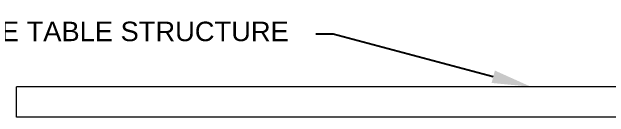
# Model space of a CAD drawing. Header units: feet. Extents: x -17 to 1389, y -162 to 787.
# Drawn here: x 525.95 to 556.53, y 93.42 to 98.81 of the extents above; entities that cross this region are included whole.
import ezdxf
from ezdxf import colors
from ezdxf.entities.mleader import LeaderData, LeaderLine
from ezdxf.math import Vec2, Vec3

# ---------------------------------------------------------------- set-up
doc = ezdxf.new("R2010")
doc.units = ezdxf.units.FT
doc.header["$MEASUREMENT"] = 0
doc.layers.add('ATI CENTER SUPPORT', color=7, linetype='Continuous')
doc.layers.add('G-ANNO-TEXT', color=1, linetype='Continuous')
doc.styles.add('NEI-A', font='arial.ttf')

msp = doc.modelspace()

# ---------------------------------------------------------------- linework, layer by layer
at = {"layer": 'ATI CENTER SUPPORT', "color": 8, "linetype": 'Continuous', "lineweight": 15}
msp.add_line((557.82326, 93.42137), (526.19142, 93.42137), dxfattribs=at)

# ---------------------------------------------------------------- leaders
at = {"layer": 'G-ANNO-TEXT'}
ml = msp.add_multileader_mtext('Standard', dxfattribs=at)
ml.set_content('(TYP.) MODULE TABLE STRUCTURE', color=256, style='NEI-A')
ml.set_leader_properties()
ml.build(insert=Vec2(0, 0))
ml.multileader.update_dxf_attribs({"dogleg_length": 0.89968, "arrow_head_size": 2})
ctx = ml.context
ctx.base_point, ctx.char_height, ctx.arrow_head_size, ctx.landing_gap_size, ctx.plane_origin = Vec3(514.38028, 97.66789), 1, 2, 1.53573, Vec3(554.40992, 38.62558)
notes = []
notes.append((ctx, [(0, (1, 1, 0), (542.40873, 97.66789), (-1, 0), 0.89968, [(0, [(552.53176, 94.97633)], 0, [])])]))
ctx.mtext.insert, ctx.mtext.width, ctx.mtext.flow_direction = Vec3(515.91602, 98.31489), 24.1518827, 5
ctx.mtext.has_bg_fill, ctx.mtext.bg_color, ctx.mtext.bg_scale_factor, ctx.mtext.bg_transparency, ctx.mtext.use_window_bg_color = 1, -1073741824, 1.5, 0, 1
for ctx, leaders in notes:
    for number, flags, end, landing, length, lines in leaders:
        leader = LeaderData()
        leader.index, (leader.has_last_leader_line, leader.has_dogleg_vector, leader.attachment_direction) = number, flags
        leader.last_leader_point, leader.dogleg_vector, leader.dogleg_length = Vec3(end), Vec3(landing), length
        for number, points, colour, breaks in lines:
            line = LeaderLine()
            line.index, line.vertices, line.color, line.breaks = number, Vec3.list(points), colors.encode_raw_color(colour), breaks
            leader.lines.append(line)
        ctx.leaders.append(leader)

# ---------------------------------------------------------------- next in the draw order: linework, layer by layer
at = {"layer": 'ATI CENTER SUPPORT', "color": 8, "linetype": 'Continuous', "lineweight": 15}
for p in [(526.19142, 93.42137), (558.6296, 94.97633)]:
    msp.add_line(p, (526.19142, 94.97633), dxfattribs=at)

doc.saveas('drawing.dxf')
